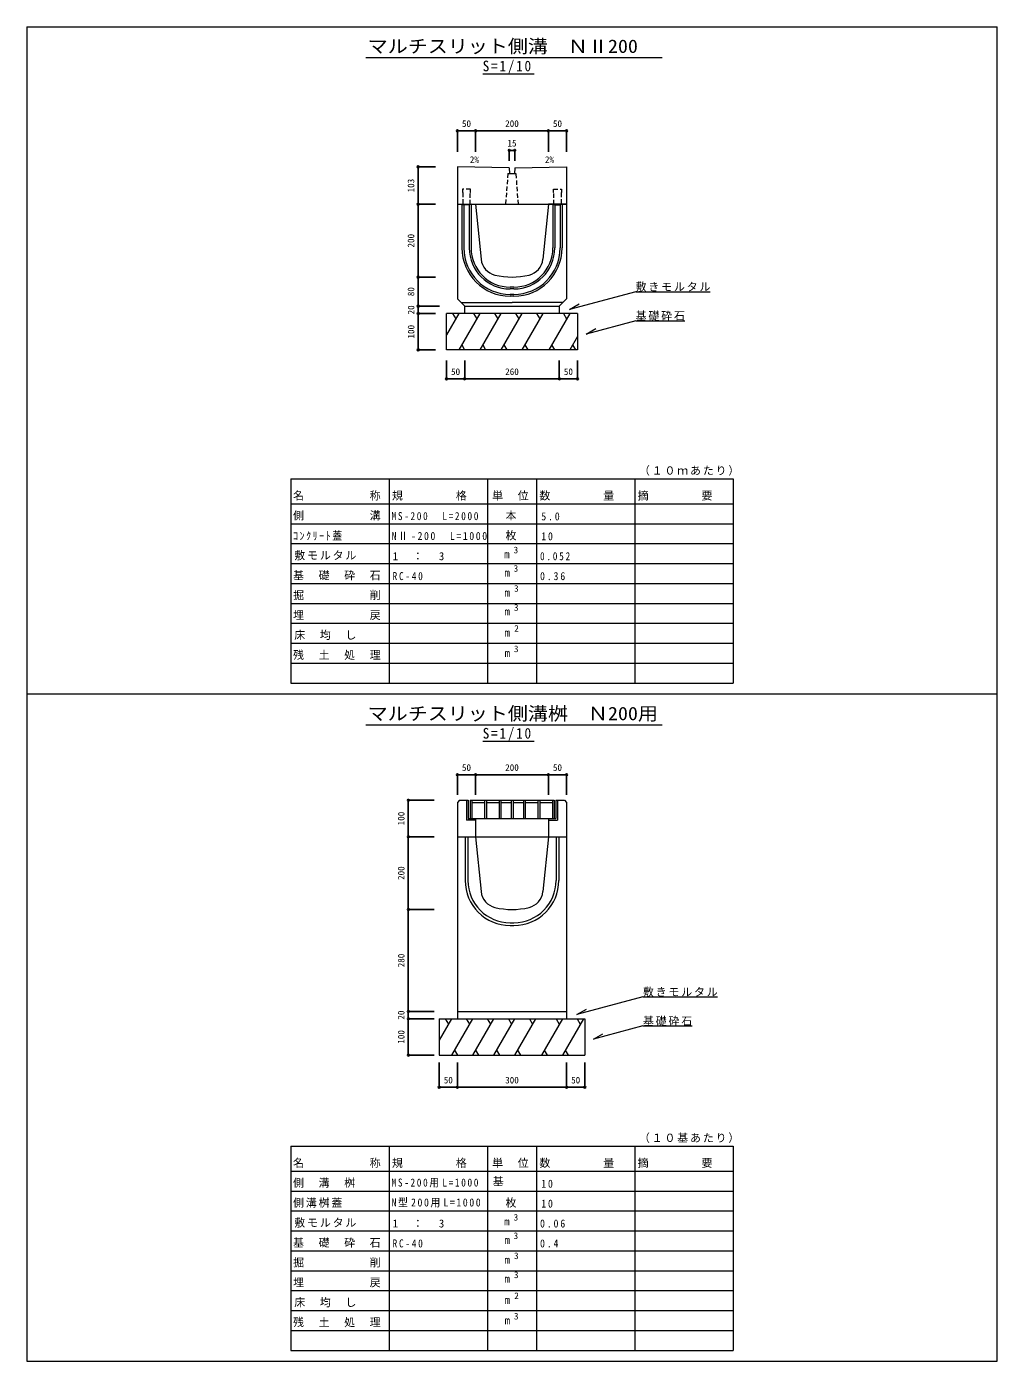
# Model space of a CAD drawing. Units: millimetres at full size, sheet at 1:10. Extents: x -1406 to 1261, y -1853 to 1814.
import ezdxf
from ezdxf.enums import TextEntityAlignment as Align

# ---------------------------------------------------------------- set-up
doc = ezdxf.new("R2010")
doc.units = ezdxf.units.MM
doc.header["$LTSCALE"] = 10
doc.header["$PDMODE"] = 32
doc.header["$PDSIZE"] = 5
doc.linetypes.add('DASHED1', pattern=[1.8, 1.2, -0.6])
doc.layers.add('0-0_通り芯', color=7, linetype='Continuous', lineweight=18)
doc.layers.add('0-1_躯体', color=4, linetype='Continuous')
doc.styles.add('ＭＳ ゴシック', font='')
doc.styles.get('ＭＳ ゴシック').set_extended_font_data('MS Gothic')

msp = doc.modelspace()

# ---------------------------------------------------------------- linework, layer by layer
at = {"layer": '0-0_通り芯', "color": 2}
for p, q in [((-1405.82, 1813.69), (-1405.82, -1852.98)), ((-1405.82, 1813.69), (1260.84, 1813.69)), ((1260.84, -1852.98), (1260.84, 1813.69)), ((-197.49, -311.7), (-197.49, -366.2)), ((-192.99, -311.7), (-192.99, -361.7)), ((-187.62, -311.7), (-187.62, -361.7)), ((-187.62, -311.7), (43.38, -311.7)), ((-182.62, -311.7), (-182.62, -361.7)), ((-182.62, -317.7), (-147.87, -317.7)), ((-147.87, -311.7), (-147.87, -361.7)), ((-142.87, -311.7), (-142.87, -361.7)), ((-142.87, -317.7), (-108.12, -317.7)), ((-108.12, -311.7), (-108.12, -361.7)), ((-103.12, -311.7), (-103.12, -361.7)), ((-103.12, -317.7), (-74.62, -317.7)), ((-74.62, -311.7), (-74.62, -361.7)), ((-69.62, -311.7), (-69.62, -361.7)), ((-69.62, -317.7), (-41.12, -317.7)), ((-41.12, -311.7), (-41.12, -361.7)), ((-36.12, -311.7), (-36.12, -361.7)), ((-36.12, -317.7), (-1.37, -317.7)), ((-1.37, -311.7), (-1.37, -361.7)), ((3.63, -311.7), (3.63, -361.7)), ((3.63, -317.7), (38.38, -317.7)), ((38.38, -311.7), (38.38, -361.7)), ((43.38, -311.7), (43.38, -361.7)), ((48.01, -311.7), (48.01, -361.7)), ((52.51, -311.7), (52.51, -366.2)), ((-172.49, -366.2), (-197.49, -366.2)), ((-192.99, -361.7), (48.01, -361.7)), ((-172.49, -361.7), (-172.49, -367.7)), ((-172.49, -366.2), (-172.49, -411.7)), ((27.51, -361.7), (27.51, -367.7)), ((27.51, -366.2), (52.51, -366.2)), ((27.51, -366.2), (27.51, -411.7)), ((-1405.82, -1852.98), (1260.84, -1852.98))]:
    msp.add_line(p, q, dxfattribs=at)
at = {"layer": '0-0_通り芯'}
for p, q in [((-474.32, 1728.69), (339.68, 1728.69)), ((-152.93, 1683.97), (-11.96, 1683.97)), ((267.28, 1085.51), (85.78, 1036.87)), ((267.28, 1085.51), (472.28, 1085.51)), ((-202.49, 1025.73), (-202.49, 1045.73)), ((57.51, 1045.73), (57.51, 1025.73)), ((85.78, 1036.87), (111.76, 1051.87)), ((-218.44, 1025.73), (-252.49, 966.75)), ((-252.49, 925.73), (-252.49, 1025.73)), ((107.51, 1025.73), (-252.49, 1025.73)), ((-235.74, 1025.73), (-227.09, 1010.74)), ((-160.71, 1025.73), (-218.44, 925.73)), ((-178.01, 1025.73), (-169.36, 1010.74)), ((-102.97, 1025.73), (-160.71, 925.73)), ((-120.27, 1025.73), (-111.62, 1010.74)), ((-45.24, 1025.73), (-102.97, 925.73)), ((-62.54, 1025.73), (-53.89, 1010.74)), ((12.5, 1025.73), (-45.24, 925.73)), ((-4.8, 1025.73), (3.85, 1010.74)), ((86.08, 1025.73), (28.34, 925.73)), ((68.77, 1025.73), (77.42, 1010.74)), ((267.28, 1005.7), (402.28, 1005.7)), ((107.51, 962.86), (86.08, 925.73)), ((-210.52, 939.45), (-202.6, 925.73)), ((-152.79, 939.45), (-144.86, 925.73)), ((-95.05, 939.45), (-87.13, 925.73)), ((-37.32, 939.45), (-29.39, 925.73)), ((36.26, 939.45), (44.18, 925.73)), ((94, 939.45), (101.92, 925.73)), ((-679.99, 571.24), (535.01, 571.24)), ((-679.99, 571.24), (-679.99, 448.12)), ((-409.99, 571.24), (-409.99, 448.12)), ((-139.99, 571.24), (-139.99, 448.12)), ((-4.99, 571.24), (-4.99, 448.12)), ((265.01, 571.24), (265.01, 448.12)), ((535.01, 571.24), (535.01, 448.12)), ((-679.99, 502.84), (535.01, 502.84)), ((-679.99, 448.12), (535.01, 448.12)), ((-679.99, 448.12), (-679.99, 10.36)), ((-409.99, 448.12), (-409.99, 10.36)), ((-139.99, 448.12), (-139.99, 10.36)), ((-4.99, 448.12), (-4.99, 10.36)), ((265.01, 448.12), (265.01, 10.36)), ((535.01, 448.12), (535.01, 10.36)), ((-679.99, 393.4), (535.01, 393.4)), ((-679.99, 338.68), (535.01, 338.68)), ((-679.99, 283.96), (535.01, 283.96)), ((-679.99, 229.24), (535.01, 229.24)), ((-679.99, 174.52), (535.01, 174.52)), ((-679.99, 119.8), (535.01, 119.8)), ((-679.99, 65.08), (535.01, 65.08)), ((-679.99, 10.36), (535.01, 10.36)), ((-594.49, 10.36), (314.51, 10.36)), ((-474.32, -104.64), (339.68, -104.64)), ((-152.93, -149.36), (-11.96, -149.36)), ((287.28, -851.92), (492.28, -851.92)), ((-272.49, -911.7), (127.51, -911.7)), ((-272.49, -911.7), (-272.49, -1011.7)), ((-238.44, -911.7), (-272.49, -970.68)), ((-255.74, -911.7), (-247.09, -926.69)), ((-180.71, -911.7), (-238.44, -1011.7)), ((-222.49, -891.7), (-222.49, -911.7)), ((-198.01, -911.7), (-189.36, -926.69)), ((-122.97, -911.7), (-180.71, -1011.7)), ((-140.27, -911.7), (-131.62, -926.69)), ((-65.24, -911.7), (-122.97, -1011.7)), ((-82.54, -911.7), (-73.89, -926.69)), ((-7.5, -911.7), (-65.24, -1011.7)), ((-24.8, -911.7), (-16.15, -926.69)), ((66.08, -911.7), (8.34, -1011.7)), ((48.77, -911.7), (57.42, -926.69)), ((123.81, -911.7), (66.08, -1011.7)), ((77.51, -891.7), (77.51, -911.7)), ((106.51, -911.7), (115.16, -926.69)), ((127.51, -911.7), (127.51, -1011.7)), ((287.28, -931.73), (422.28, -931.73)), ((-272.49, -1011.7), (127.51, -1011.7)), ((-230.52, -997.98), (-222.6, -1011.7)), ((-172.79, -997.98), (-164.86, -1011.7)), ((-115.05, -997.98), (-107.13, -1011.7)), ((-57.32, -997.98), (-49.39, -1011.7)), ((16.26, -997.98), (24.18, -1011.7)), ((74, -997.98), (81.92, -1011.7)), ((-679.99, -1262.1), (535.01, -1262.1)), ((-679.99, -1262.1), (-679.99, -1385.22)), ((-409.99, -1262.1), (-409.99, -1385.22)), ((-139.99, -1262.1), (-139.99, -1385.22)), ((-4.99, -1262.1), (-4.99, -1385.22)), ((265.01, -1262.1), (265.01, -1385.22)), ((535.01, -1262.1), (535.01, -1385.22)), ((-679.99, -1330.5), (535.01, -1330.5)), ((-679.99, -1385.22), (535.01, -1385.22)), ((-679.99, -1385.22), (-679.99, -1822.98)), ((-409.99, -1385.22), (-409.99, -1822.98)), ((-139.99, -1385.22), (-139.99, -1822.98)), ((-4.99, -1385.22), (-4.99, -1822.98)), ((265.01, -1385.22), (265.01, -1822.98)), ((535.01, -1385.22), (535.01, -1822.98)), ((-679.99, -1439.93), (535.01, -1439.93)), ((-679.99, -1494.66), (535.01, -1494.66)), ((-679.99, -1549.37), (535.01, -1549.37)), ((-679.99, -1604.09), (535.01, -1604.09)), ((-679.99, -1658.82), (535.01, -1658.82)), ((-679.99, -1713.54), (535.01, -1713.54)), ((-679.99, -1768.25), (535.01, -1768.25)), ((-679.99, -1822.98), (535.01, -1822.98)), ((-594.49, -1822.98), (314.51, -1822.98))]:
    msp.add_line(p, q, dxfattribs=at)
at = {"layer": '0-0_通り芯', "color": 3, "linetype": 'DASHED1'}
for p, q in [((-83.99, 1410.73), (-89.99, 1325.73)), ((-83.99, 1410.73), (-78.99, 1410.73)), ((-65.99, 1410.73), (-60.99, 1410.73)), ((-54.99, 1325.73), (-60.99, 1410.73)), ((-172.49, -366.2), (-172.49, -411.7)), ((27.51, -366.2), (27.51, -411.7))]:
    msp.add_line(p, q, dxfattribs=at)
at = {"layer": '0-0_通り芯', "color": 3}
for p, q in [((-79.99, 1425.73), (-78.99, 1410.73)), ((-78.99, 1410.73), (-65.99, 1410.73)), ((-64.99, 1425.73), (-65.99, 1410.73)), ((-64.99, 1425.73), (77.51, 1428.69)), ((77.51, 1428.69), (77.51, 1325.73)), ((-222.49, 1325.73), (-222.49, 1065.73)), ((-222.49, 1325.73), (-207.6, 1325.73)), ((-209.99, 1325.73), (-184.99, 1325.73)), ((-209.99, 1325.73), (-204.99, 1324.73)), ((-209.99, 1325.73), (-209.99, 1205.73)), ((-207.6, 1325.73), (-172.49, 1325.73)), ((-189.99, 1324.73), (-204.99, 1324.73)), ((-204.99, 1324.73), (-204.99, 1205.73)), ((-184.99, 1325.73), (-189.99, 1324.73)), ((-189.99, 1324.73), (-189.99, 1205.73)), ((-184.99, 1325.73), (-184.99, 1205.73)), ((-172.49, 1325.73), (-157.41, 1174.94)), ((27.51, 1325.73), (12.43, 1174.94)), ((27.51, 1325.73), (42.4, 1325.73)), ((77.51, 1325.73), (27.51, 1325.73)), ((65.01, 1325.73), (40.01, 1325.73)), ((40.01, 1325.73), (45.01, 1324.73)), ((40.01, 1325.73), (40.01, 1205.73)), ((45.01, 1324.73), (60.01, 1324.73)), ((45.01, 1324.73), (45.01, 1205.73)), ((65.01, 1325.73), (60.01, 1324.73)), ((60.01, 1324.73), (60.01, 1205.73)), ((65.01, 1325.73), (65.01, 1205.73)), ((77.51, 1325.73), (77.51, 1065.73)), ((-222.49, 1065.73), (-202.49, 1045.73)), ((-67.49, 1098.23), (-77.49, 1098.23)), ((-67.49, 1093.23), (-77.49, 1093.23)), ((-67.49, 1078.23), (-77.49, 1078.23)), ((-67.49, 1073.23), (-77.49, 1073.23)), ((57.51, 1045.73), (77.51, 1065.73)), ((-212.49, 1055.73), (-72.49, 1055.73)), ((-202.49, 1045.73), (57.51, 1045.73)), ((-202.49, 1045.73), (57.51, 1045.73)), ((67.51, 1055.73), (-72.49, 1055.73)), ((-216.49, -311.7), (-222.49, -317.7)), ((-216.49, -311.7), (-192.99, -311.7)), ((-222.49, -411.7), (-172.49, -411.7)), ((-209.38, -411.7), (64.4, -411.7)), ((-201.29, -411.7), (-201.29, -531.7)), ((-193.69, -411.7), (-193.69, -531.7)), ((-172.49, -411.7), (-157.41, -562.5)), ((27.51, -411.7), (12.43, -562.5)), ((27.51, -411.7), (77.51, -411.7)), ((48.71, -411.7), (48.71, -531.7)), ((56.31, -411.7), (56.31, -531.7)), ((64.4, -411.7), (77.51, -411.7)), ((77.51, -411.7), (77.51, -891.7)), ((-77.49, -647.9), (-67.49, -647.9)), ((-77.49, -655.5), (-67.49, -655.5)), ((-222.49, -891.7), (77.51, -891.7))]:
    msp.add_line(p, q, dxfattribs=at)
at = {"layer": '0-0_通り芯', "color": 4}
msp.add_line((-1405.82, -19.64), (1260.84, -19.64), dxfattribs=at)
at = {"layer": '0-0_通り芯', "color": 3}
for points in [[(-79.99, 1425.73), (-222.49, 1428.69), (-222.49, 1325.73), (77.51, 1325.73)], [(-222.49, -317.7), (-222.49, -411.7), (-209.38, -411.7)], [(48.01, -311.7), (71.51, -311.7), (77.51, -317.7), (77.51, -411.7)], [(-222.49, -411.7), (-222.49, -891.7), (77.51, -891.7)]]:
    msp.add_lwpolyline(points, dxfattribs=at)
at = {"layer": '0-0_通り芯', "color": 3, "linetype": 'DASHED1'}
for points in [[(-208.49, 1367.73), (-208.49, 1357.73), (-207.49, 1357.73), (-207.49, 1325.73), (-187.49, 1325.73), (-187.49, 1357.73), (-186.49, 1357.73), (-186.49, 1367.73)], [(63.51, 1367.73), (63.51, 1357.73), (62.51, 1357.73), (62.51, 1325.73), (42.51, 1325.73), (42.51, 1357.73), (41.51, 1357.73), (41.51, 1367.73)]]:
    msp.add_lwpolyline(points, close=True, dxfattribs=at)
at = {"layer": '0-0_通り芯'}
for points in [[(107.51, 1025.73), (107.51, 925.73), (-252.49, 925.73)], [(267.28, 1005.7), (131.4, 969.29), (157.38, 984.29)], [(287.28, -851.92), (105.78, -900.56), (131.76, -885.56)], [(287.28, -931.73), (151.4, -968.14), (177.38, -953.14)]]:
    msp.add_lwpolyline(points, dxfattribs=at)
at = {"layer": '0-0_通り芯', "color": 3}
for centre, radius, start, end in [((-77.49, 1205.73), 132.5, 180, 270), ((-77.49, 1205.73), 127.5, 180, 270), ((-77.49, 1205.73), 112.5, 180, 270), ((-77.49, 1205.73), 107.5, 180, 270), ((-107.65, 1179.91), 50, 185.71, 256.44), ((-67.49, 1205.73), 112.5, 270, 0), ((-67.49, 1205.73), 107.5, 270, 0), ((-67.49, 1205.73), 127.5, 270, 0), ((-67.49, 1205.73), 132.5, 270, 0), ((-37.32, 1179.91), 50, 283.56, 354.29), ((-72.49, 1325.73), 200, 256.44, 283.56), ((-77.49, -531.7), 123.8, 180, 270), ((-77.49, -531.7), 116.2, 180, 270), ((-67.49, -531.7), 116.2, 270, 0), ((-67.49, -531.7), 123.8, 270, 0), ((-107.66, -557.52), 50, 185.71, 256.44), ((-37.32, -557.52), 50, 283.56, 354.29), ((-72.49, -411.7), 200, 256.44, 283.56)]:
    msp.add_arc(centre, radius, start, end, dxfattribs=at)
at = {"layer": '0-1_躯体', "color": 7}
for p, q in [((-222.49, 1527.78), (-172.49, 1527.78)), ((-172.49, 1527.78), (27.51, 1527.78)), ((27.51, 1527.78), (77.51, 1527.78)), ((-79.99, 1473.96), (-64.99, 1473.96)), ((-330.47, 1428.69), (-330.47, 1325.73)), ((-330.47, 1325.73), (-330.47, 1125.73)), ((-330.47, 1125.73), (-330.47, 1045.73)), ((-330.13, 1045.73), (-330.13, 1025.73)), ((-330.13, 1025.73), (-330.13, 925.73)), ((-252.49, 846.2), (-202.49, 846.2)), ((-202.49, 846.2), (57.51, 846.2)), ((57.51, 846.2), (107.51, 846.2)), ((-222.49, -241.42), (-172.49, -241.42)), ((-172.49, -241.42), (27.51, -241.42)), ((27.51, -241.42), (77.51, -241.42)), ((-357.35, -411.7), (-357.35, -311.7)), ((-357.35, -611.7), (-357.35, -411.7)), ((-357.35, -891.7), (-357.35, -611.7)), ((-357.35, -911.7), (-357.35, -891.7)), ((-357.35, -1011.7), (-357.35, -911.7)), ((-272.49, -1100.09), (-222.49, -1100.09)), ((-222.49, -1100.09), (77.51, -1100.09)), ((77.51, -1100.09), (127.51, -1100.09))]:
    msp.add_line(p, q, dxfattribs=at)
at = {"layer": '0-1_躯体'}
for p, q in [((-222.49, 1527.78), (-222.49, 1469.85)), ((-172.49, 1527.78), (-172.49, 1469.85)), ((27.51, 1527.78), (27.51, 1469.85)), ((77.51, 1527.78), (77.51, 1469.85)), ((-79.99, 1473.96), (-79.99, 1445.22)), ((-64.99, 1473.96), (-64.99, 1445.22)), ((-330.47, 1428.69), (-282.95, 1428.69)), ((-330.47, 1325.73), (-282.95, 1325.73)), ((-330.47, 1125.73), (-282.95, 1125.73)), ((-330.47, 1045.73), (-282.95, 1045.73)), ((-330.13, 1045.73), (-271.23, 1045.73)), ((-330.13, 1045.73), (-271.23, 1045.73)), ((-330.13, 1045.73), (-282.95, 1045.73)), ((-330.13, 1025.73), (-282.95, 1025.73)), ((-330.13, 925.73), (-282.95, 925.73)), ((-252.49, 846.2), (-252.49, 896.82)), ((-202.49, 846.2), (-202.49, 896.82)), ((57.51, 846.2), (57.51, 896.82)), ((107.51, 846.2), (107.51, 896.82)), ((-222.49, -241.42), (-222.49, -296.83)), ((-172.49, -241.42), (-172.49, -296.83)), ((27.51, -241.42), (27.51, -296.83)), ((77.51, -241.42), (77.51, -296.83)), ((-357.35, -311.7), (-286.46, -311.7)), ((-357.35, -411.7), (-286.46, -411.7)), ((-357.35, -611.7), (-286.46, -611.7)), ((-357.35, -891.7), (-286.46, -891.7)), ((-357.35, -911.7), (-286.46, -911.7)), ((-357.35, -1011.7), (-286.46, -1011.7)), ((-272.49, -1100.09), (-272.49, -1032.43)), ((-222.49, -1100.09), (-222.49, -1032.43)), ((77.51, -1100.09), (77.51, -1032.43)), ((127.51, -1100.09), (127.51, -1032.43))]:
    msp.add_line(p, q, dxfattribs=at)
for p in [(-222.49, 1527.78), (-172.49, 1527.78), (27.51, 1527.78), (77.51, 1527.78), (-79.99, 1473.96), (-64.99, 1473.96), (-330.47, 1428.69), (-330.47, 1325.73), (-330.47, 1125.73), (-330.47, 1045.73), (-330.13, 1045.73), (-330.13, 1025.73), (-330.13, 925.73), (-252.49, 846.2), (-202.49, 846.2), (57.51, 846.2), (107.51, 846.2), (-222.49, -241.42), (-172.49, -241.42), (27.51, -241.42), (77.51, -241.42), (-357.35, -311.7), (-357.35, -411.7), (-357.35, -611.7), (-357.35, -891.7), (-357.35, -911.7), (-357.35, -1011.7), (-272.49, -1100.09), (-222.49, -1100.09), (77.51, -1100.09), (127.51, -1100.09)]:
    msp.add_point(p, dxfattribs=at)

# ---------------------------------------------------------------- texts
at = {"layer": '0-0_通り芯', "color": 3, "style": 'ＭＳ ゴシック', "width": 1.1}
for s, p in [('マルチスリット側溝\u3000ＮⅡ200', (-468.91, 1730.72)), ('マルチスリット側溝桝\u3000Ｎ200用', (-468.91, -102.62))]:
    msp.add_text(s, height=36.66, dxfattribs=at).set_placement(p, align=Align.BOTTOM_LEFT)
at = {"layer": '0-0_通り芯', "style": 'ＭＳ ゴシック'}
for s, p in [('m', (-94.07, 346.93)), ('m', (-93.17, 296.32)), ('m', (-93.17, 241.6)), ('m', (-93.17, 189.61)), ('m', (-93.08, 131.47)), ('m', (-92.9, 75.39)), ('基', (-125.24, -1376.28)), ('m', (-94.07, -1486.4)), ('m', (-93.17, -1537.02)), ('m', (-93.17, -1591.73)), ('m', (-93.17, -1643.72)), ('m', (-93.08, -1701.86)), ('m', (-92.9, -1757.95))]:
    msp.add_text(s, height=21.99, dxfattribs=at).set_placement(p, align=Align.BOTTOM_LEFT)
at = {"layer": '0-0_通り芯', "color": 4, "style": 'ＭＳ ゴシック'}
for s, p in [('3', (-67.97, 361.3)), ('3', (-67.97, 310.68)), ('3', (-66.8, 255.62)), ('3', (-67.07, 203.36)), ('2', (-66.17, 145.84)), ('3', (-67.07, 89.75)), ('3', (-67.97, -1472.03)), ('3', (-67.97, -1522.65)), ('3', (-66.8, -1577.71)), ('3', (-67.07, -1629.97)), ('2', (-66.17, -1687.5)), ('3', (-67.07, -1743.58))]:
    msp.add_text(s, height=18.33, dxfattribs=at).set_placement(p, align=Align.BOTTOM_LEFT)
at = {"layer": '0-0_通り芯', "attachment_point": 7, "style": 'ＭＳ ゴシック'}
for s, insert, char_height in [('\\T1.28;\\W0.9;S=1/10', (-152.93, 1683.97), 29.33), ('\\T1.17;敷きモルタル', (267.28, 1085.51), 21.99), ('\\T1.17;基礎砕石', (267.28, 1005.7), 21.99), ('\\T1.17;（１０ｍあたり）', (276.26, 580.18), 21.99), ('\\T1.17;名\u3000\u3000\u3000\u3000\u3000称', (-673.99, 511.78), 21.99), ('\\T1.17;規\u3000\u3000\u3000\u3000格', (-402.24, 511.78), 21.99), ('\\T1.17;単\u3000位', (-126.99, 511.78), 21.99), ('\\T1.17;数\u3000\u3000\u3000\u3000量', (2.76, 511.78), 21.99), ('\\T1.17;摘\u3000\u3000\u3000\u3000要', (272.76, 511.78), 21.99), ('\\T1.17;側\u3000\u3000\u3000\u3000\u3000溝', (-673.99, 457.06), 21.99), ('\\T1.36;\\W0.85;MS-200\u3000L=2000', (-403.24, 457.85), 21.99), ('\\T1.17;\u3000本', (-125.24, 457.06), 21.99), ('\\T1.38;\\W0.9;5.0', (8.01, 457.06), 21.99), ('\\T1.33;\\W0.9;ｺﾝｸﾘｰﾄ蓋', (-673.99, 402.34), 21.99), ('\\T1.32;\\W0.9;NⅡ-200\u3000L=1000', (-403.24, 403.13), 21.99), ('\\T1.17;\u3000枚', (-125.24, 402.34), 21.99), ('\\T1.36;\\W0.9;10', (8.01, 402.34), 21.99), ('\\T1.17;敷モルタル', (-670.49, 347.62), 21.99), ('\\T1.21;1\u3000：\u30003', (-400.49, 347.62), 21.99), ('\\T1.38;\\W0.85;0.052', (4.51, 347.62), 21.99), ('\\T1.17;基\u3000礎\u3000砕\u3000石', (-673.99, 292.9), 21.99), ('\\T1.38;\\W0.85;RC-40', (-400.49, 292.9), 21.99), ('\\T1.38;\\W0.9;0.36', (4.51, 292.9), 21.99), ('\\T1.17;掘\u3000\u3000\u3000\u3000\u3000削', (-673.99, 238.18), 21.99), ('\\T1.17;埋\u3000\u3000\u3000\u3000\u3000戻', (-673.99, 183.46), 21.99), ('\\T1.17;床\u3000均\u3000し', (-670.49, 128.74), 21.99), ('\\T1.17;残\u3000土\u3000処\u3000理', (-673.99, 74.02), 21.99), ('\\T1.28;\\W0.9;S=1/10', (-152.93, -149.36), 29.33), ('\\T1.17;敷きモルタル', (287.28, -851.92), 21.99), ('\\T1.17;基礎砕石', (287.28, -931.73), 21.99), ('\\T1.17;（１０基あたり）', (276.26, -1253.16), 21.99), ('\\T1.17;名\u3000\u3000\u3000\u3000\u3000称', (-673.99, -1321.56), 21.99), ('\\T1.17;規\u3000\u3000\u3000\u3000格', (-402.24, -1321.56), 21.99), ('\\T1.17;単\u3000位', (-126.99, -1321.56), 21.99), ('\\T1.17;数\u3000\u3000\u3000\u3000量', (2.76, -1321.56), 21.99), ('\\T1.17;摘\u3000\u3000\u3000\u3000要', (272.76, -1321.56), 21.99), ('\\T1.17;側\u3000溝\u3000桝', (-673.99, -1376.28), 21.99), ('\\T1.36;\\W0.85;MS-200用L=1000', (-403.24, -1375.49), 21.99), ('\\T1.36;\\W0.9;10', (8.01, -1376.28), 21.99), ('\\T1.17;側溝桝蓋', (-673.99, -1430.99), 21.99), ('\\T1.32;\\W0.9;N型200用L=1000', (-403.24, -1430.2), 21.99), ('\\T1.17;\u3000枚', (-125.24, -1430.99), 21.99), ('\\T1.36;\\W0.9;10', (8.01, -1430.99), 21.99), ('\\T1.17;敷モルタル', (-670.49, -1485.72), 21.99), ('\\T1.21;1\u3000：\u30003', (-400.49, -1485.72), 21.99), ('\\T1.38;\\W0.9;0.06', (4.51, -1485.72), 21.99), ('\\T1.17;基\u3000礎\u3000砕\u3000石', (-673.99, -1540.43), 21.99), ('\\T1.38;\\W0.85;RC-40', (-400.49, -1540.43), 21.99), ('\\T1.38;\\W0.9;0.4', (4.51, -1540.43), 21.99), ('\\T1.17;掘\u3000\u3000\u3000\u3000\u3000削', (-673.99, -1595.15), 21.99), ('\\T1.17;埋\u3000\u3000\u3000\u3000\u3000戻', (-673.99, -1649.88), 21.99), ('\\T1.17;床\u3000均\u3000し', (-670.49, -1704.6), 21.99), ('\\T1.17;残\u3000土\u3000処\u3000理', (-673.99, -1759.31), 21.99)]:
    msp.add_mtext(s, dxfattribs=dict(at, insert=insert, char_height=char_height))
at = {"layer": '0-1_躯体', "style": 'ＭＳ ゴシック'}
for s, p in [('50', (-209.99, 1532.78)), ('200', (-91.24, 1532.78)), ('50', (40.01, 1532.78)), ('15', (-84.99, 1478.96)), ('2%', (-188.29, 1433.81)), ('2%', (18.03, 1433.81)), ('50', (-239.99, 851.2)), ('260', (-91.24, 851.2)), ('50', (70.01, 851.2)), ('50', (-209.99, -236.42)), ('200', (-91.24, -236.42)), ('50', (40.01, -236.42)), ('50', (-259.99, -1095.09)), ('300', (-91.24, -1095.09)), ('50', (90.01, -1095.09))]:
    msp.add_text(s, height=18.33, dxfattribs=at).set_placement(p, align=Align.BOTTOM_LEFT)
for s, p in [('103', (-335.47, 1358.46)), ('200', (-335.47, 1206.98)), ('80', (-335.47, 1073.23)), ('20', (-335.13, 1023.23)), ('100', (-335.13, 956.98)), ('100', (-362.35, -380.45)), ('200', (-362.35, -530.45)), ('280', (-362.35, -770.45)), ('20', (-362.35, -914.2)), ('100', (-362.35, -980.45))]:
    msp.add_text(s, height=18.33, rotation=90, dxfattribs=at).set_placement(p, align=Align.BOTTOM_LEFT)

doc.saveas('drawing.dxf')
